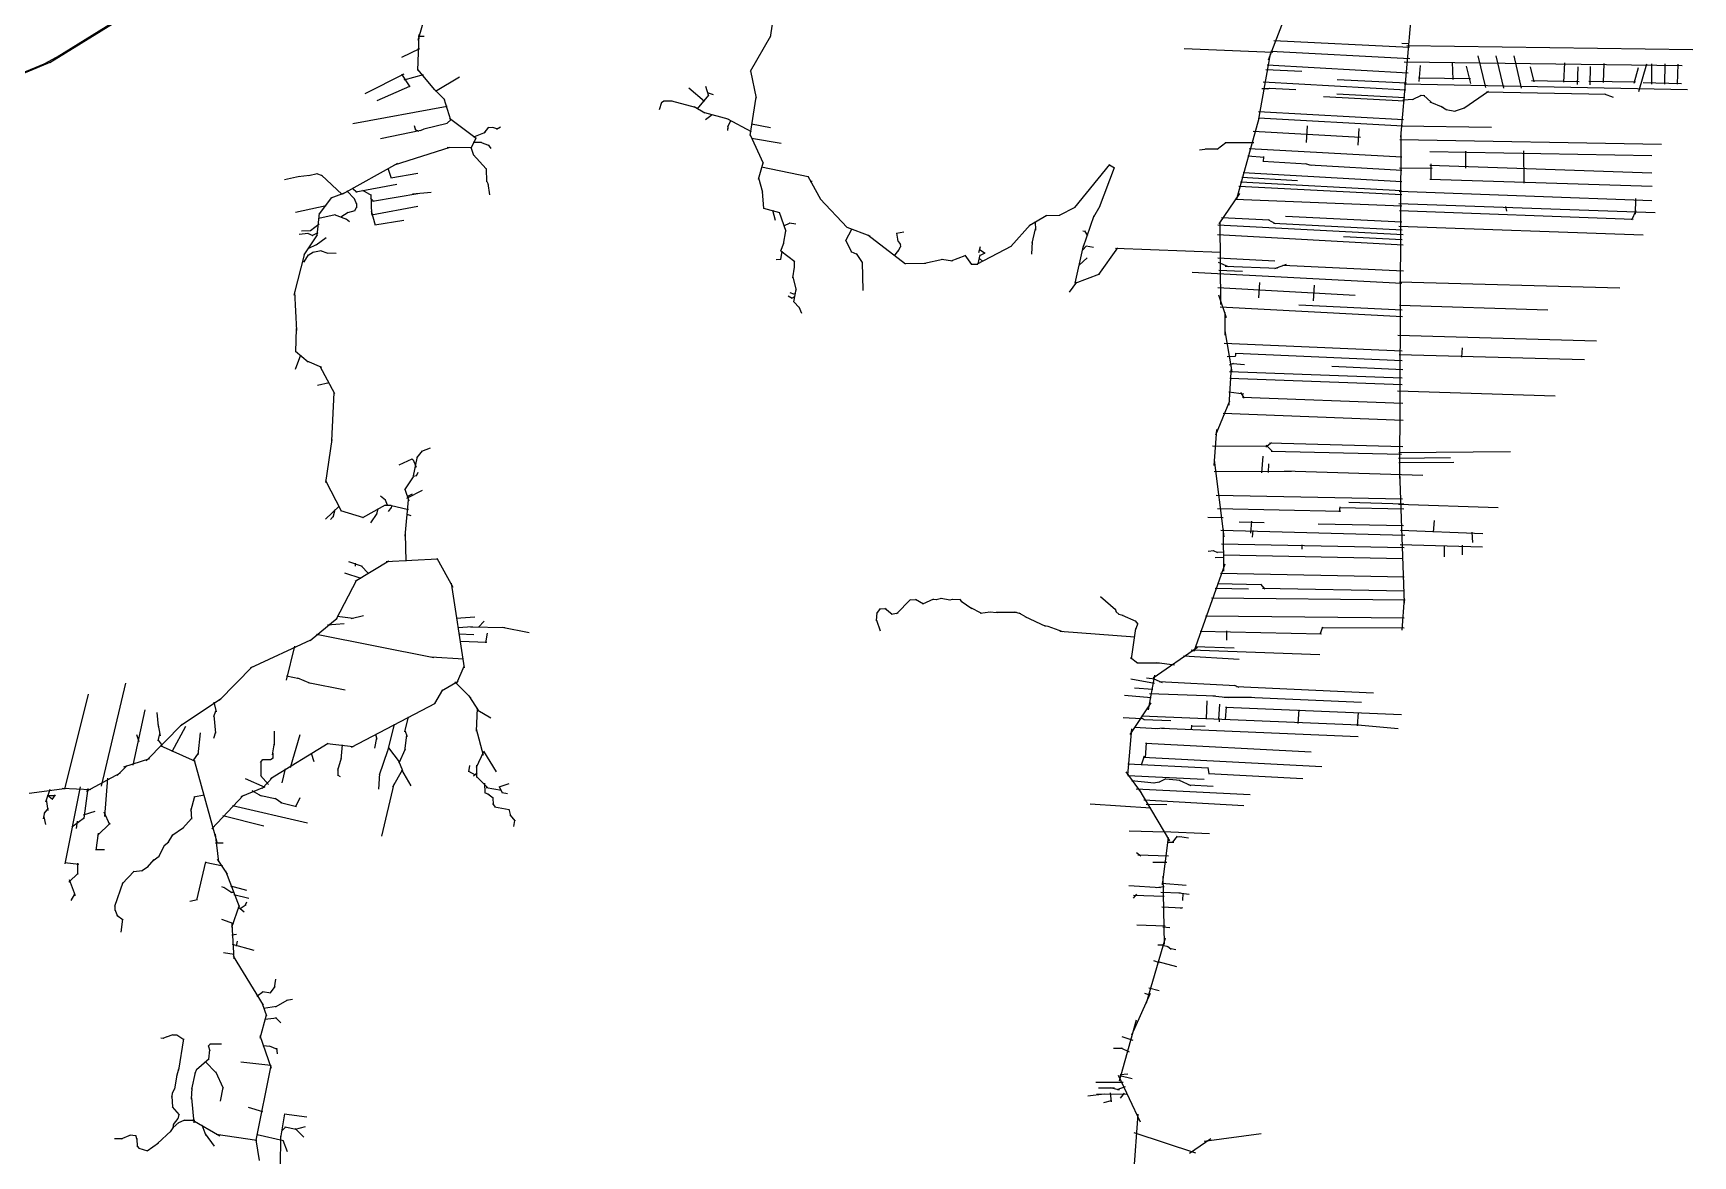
# Model space of a CAD drawing. Header units: inches. Extents: x 723419 to 759401, y 6910722 to 6968430.
# Drawn here: x 749036 to 757222, y 6952862 to 6958403 of the extents above; entities that cross this region are included whole.
import ezdxf

# ---------------------------------------------------------------- set-up
doc = ezdxf.new("R2010")
doc.units = ezdxf.units.IN
doc.header["$MEASUREMENT"] = 0

msp = doc.modelspace()

# ---------------------------------------------------------------- linework, layer by layer
for points in [[(755129.9545, 6958271.3819), (755356.607, 6958863.7703)], [(749118.240082, 6958257.8364), (749779.686839, 6958667.6789)], [(749155.043697, 6958286.12041), (749775.215372, 6958672.22974)], [(750934.6654, 6958367.5668), (750975.0355, 6958504.4901)], [(755781.73377, 6957889.99798), (755837.402215, 6958534.27732)], [(752672.2901, 6958383.5324), (752685.7646, 6958468.5326)], [(750933.9896, 6958218.3075), (750939.9443, 6958395.5173)], [(750935.091025, 6958388.10559), (750965.2197, 6958388.8621)], [(752573.6088, 6958215.5124), (752673.8806, 6958389.1818)], [(755156.1862, 6958366.3621), (755824.1422, 6958334.3081)], [(755787.3133, 6958354.33), (755823.7061, 6958351.5284)], [(755811.6648, 6958342.2769), (757222.3799, 6958322.5655)], [(747473.381453, 6957571.38554), (749128.400102, 6958262.44016)], [(747501.131008, 6957595.5738), (749098.045718, 6958254.82676)], [(749078.08948, 6958244.87179), (749166.222365, 6958292.8673)], [(750855.1588, 6958283.8458), (750943.1617, 6958327.1885)], [(754713.1278, 6958327.6403), (755150.9852, 6958308.6284)], [(755080.6056, 6957969.8516), (755138.688, 6958301.4638)], [(755141.6448, 6958313.2638), (755826.2028, 6958278.6395)], [(755799.1338, 6958261.3703), (757170.6014, 6958244.0798)], [(756035.4104, 6958259.7624), (756037.9406, 6958174.5218)], [(756161.7142, 6958291.1875), (756200.363058, 6958135.40962)], [(756251.3231, 6958290.3261), (756289.078317, 6958130.64331)], [(756339.4564, 6958290.2082), (756375.408767, 6958130.64331)], [(756586.791, 6958160.4542), (756591.0013, 6958256.7019)], [(756781.4039, 6958158.7107), (756785.0027, 6958253.6419)], [(756955.8665, 6958115.7406), (756995.2022, 6958250.9255)], [(757019.6073, 6958150.9076), (757020.5605, 6958250.9975)], [(757083.6548, 6958151.667), (757085.5835, 6958251.1786)], [(757147.6702, 6958150.7276), (757149.415, 6958249.5845)], [(750672.8824, 6958104.4315), (750866.6225, 6958202.1453)], [(750853.5826, 6958201.2148), (750894.5562, 6958138.2104)], [(750865.3188, 6958173.3834), (750960.6153, 6958198.6809)], [(750932.6237, 6958224.3446), (751016.4538, 6958122.9674)], [(751021.1521, 6958117.2251), (751139.4992, 6958187.2658)], [(752573.9077, 6958217.3194), (752602.669, 6958081.8443)], [(755117.0366, 6958224.0676), (755294.6317, 6958214.88)], [(755123.3844, 6958245.994), (755819.1748, 6958207.8331)], [(755467.3544, 6958173.6947), (755810.9559, 6958157.8794)], [(755869.665, 6958182.1289), (756126.3363, 6958179.3819)], [(755873.416017, 6958164.33589), (755879.0375, 6958242.9264)], [(756105.2023, 6958240.7389), (756126.508241, 6958154.25301)], [(756420.1681, 6958236.3117), (756438.9362, 6958161.9694)], [(756426.5171, 6958169.2827), (756662.1057, 6958165.1156)], [(756653.523415, 6958149.23679), (756656.1585, 6958237.1407)], [(756709.4723, 6958166.1509), (756938.931, 6958162.2429)], [(756715.325229, 6958147.55616), (756717.7316, 6958237.5577)], [(756932.3329, 6958155.6496), (756954.6481, 6958233.7256)], [(750733.4252, 6958070.9292), (750893.6334, 6958141.6552)], [(751006.0436, 6958134.332), (751066.366, 6958074.0091)], [(752270.5334, 6958132.9038), (752347.5108, 6958068.0732)], [(752312.5905, 6958029.3222), (752368.4686, 6958097.2669)], [(752352.7513, 6958141.7623), (752367.461, 6958093.2401)], [(752361.1655, 6958109.9688), (752390.2456, 6958099.5611)], [(752572.7904, 6957897.7431), (752602.4397, 6958087.0768)], [(755097.1398, 6958129.7815), (755129.2284, 6958129.0727)], [(755103.1888, 6958162.3115), (755807.0968, 6958123.5821)], [(755126.1369, 6958128.3811), (755136.9345, 6958131.8856)], [(755133.1969, 6958131.3322), (755263.4851, 6958124.5796)], [(755399.9977, 6958090.32001), (755800.4586, 6958069.15841)], [(755466.1457, 6958103.87311), (755802.0683, 6958085.77061)], [(755798.418635, 6958152.21528), (757195.481535, 6958125.20108)], [(755839.28267, 6958075.58995), (755883.31567, 6958097.53885)], [(755876.89217, 6958096.29645), (755900.101755, 6958095.39421)], [(755894.02737, 6958097.26275), (755931.14487, 6958061.90795)], [(756093.02107, 6958031.92435), (756213.90217, 6958116.74605)], [(756203.30317, 6958114.07965), (756792.96547, 6958101.37055)], [(756784.55347, 6958103.53475), (756828.93497, 6958087.02585)], [(756977.7233, 6958158.8959), (757165.8855, 6958155.222)], [(750612.9229, 6957956.5159), (751078.1457, 6958041.821)], [(751061.725, 6958080.4197), (751094.7554, 6957975.8015)], [(752125.2648, 6958026.2402), (752136.7854, 6958061.6782)], [(752136.1228, 6958060.2901), (752146.3718, 6958068.5186)], [(752145.1275, 6958068.2261), (752187.866, 6958068.9753)], [(752184.9327, 6958069.2495), (752302.1538, 6958038.2481)], [(752296.9697, 6958040.1718), (752349.5479, 6958009.8157)], [(752347.1193, 6958010.684), (752462.8454, 6957979.7947)], [(755079.7832, 6958015.6598), (755795.48, 6957976.1904)], [(755791.72757, 6958074.14065), (755845.08457, 6958076.83235)], [(755925.92987, 6958064.76905), (755989.91237, 6958036.99355)], [(755979.59477, 6958042.99545), (756008.31267, 6958024.10325)], [(756003.36127, 6958026.26235), (756050.62457, 6958017.44585)], [(756046.66337, 6958017.35585), (756096.43417, 6958033.56105)], [(750749.1692, 6957882.2783), (750948.4979, 6957923.7456)], [(750915.9488, 6957947.3772), (750922.502, 6957924.2816)], [(750920.2382, 6957927.0197), (750937.7536, 6957919.7577)], [(750946.1612, 6957923.0845), (750965.0479, 6957931.3222)], [(750962.5528, 6957930.4355), (751078.9107, 6957958.3128)], [(751076.065, 6957956.8932), (751100.2143, 6957978.0873)], [(751090.4165, 6957983.6457), (751221.9366, 6957884.6816)], [(751261.2032, 6957909.761), (751283.9803, 6957938.7951)], [(751282.6298, 6957938.0762), (751303.2172, 6957938.6796)], [(751301.6512, 6957938.9478), (751325.7055, 6957930.3023)], [(751321.2939, 6957929.7647), (751341.9532, 6957939.8702)], [(752352.9081, 6957976.7962), (752386.0594, 6958001.527)], [(752460.3045, 6957980.8865), (752578.0208, 6957917.7865)], [(752461.7674, 6957940.1874), (752477.4378, 6957972.4361)], [(752461.8008, 6957941.1543), (752463.002, 6957930.8857)], [(752461.9949, 6957923.0442), (752463.0096, 6957931.7701)], [(752579.9819, 6957955.003), (752673.4484, 6957936.6157)], [(754973.4904, 6957585.6234), (755083.7564, 6957983.7209)], [(755079.5894, 6957985.2076), (755792.0362, 6957945.7788)], [(755317.2998, 6957863.2206), (755322.1464, 6957945.5215)], [(755571.2467, 6957849.5507), (755575.9113, 6957932.1743)], [(755783.9069, 6957946.0802), (756228.9942, 6957939.6534)], [(750818.0283, 6957753.8511), (751093.4747, 6957840.9038)], [(751078.8591, 6957840.1716), (751200.3023, 6957838.3934)], [(751194.101, 6957840.2071), (751207.5792, 6957800.697)], [(751196.9866, 6957835.9724), (751221.5122, 6957885.7475)], [(751206.3655, 6957864.3067), (751247.8346, 6957864.3065)], [(751209.6535, 6957891.0544), (751266.831, 6957913.4968)], [(751242.9651, 6957865.0913), (751285.0622, 6957847.8276)], [(751280.9782, 6957852.0649), (751293.7016, 6957834.4875)], [(752572.5688, 6957900.8255), (752637.0883, 6957761.2503)], [(752578.6004, 6957884.904), (752726.0481, 6957859.2205)], [(754875.5778, 6957830.4631), (754918.9232, 6957863.6722)], [(754915.2592, 6957862.6657), (755056.5562, 6957862.6651)], [(755053.494, 6957919.0728), (755582.6267, 6957889.5795)], [(755776.81251, 6956204.22174), (755783.6723, 6957915.0211)], [(755777.9165, 6957878.5476), (757068.173, 6957855.1326)], [(750563.0508, 6957610.6166), (750835.2049, 6957761.3689)], [(751205.6793, 6957804.2459), (751270.787, 6957733.0113)], [(752613.5546, 6957682.0643), (752636.8967, 6957762.6711)], [(754788.7878, 6957827.4175), (754828.2522, 6957832.1466)], [(754817.3434, 6957831.6657), (754879.3476, 6957831.6654)], [(755026.9718, 6957796.7902), (755108.5365, 6957790.9925)], [(755033.4945, 6957833.5457), (755787.0187, 6957792.5328)], [(755100.9713, 6957770.4617), (755318.5692, 6957758.1925)], [(755104.7276, 6957767.5401), (755105.6803, 6957794.0505)], [(755308.0922, 6957759.626), (755340.0229, 6957751.1795)], [(755925.512, 6957818.9836), (757020.5329, 6957799.2953)], [(755931.006, 6957678.4059), (755931.007, 6957758.6067)], [(756102.1902, 6957737.0503), (756102.1912, 6957821.2054)], [(756387.5528, 6957821.3425), (756388.3375, 6957662.2763)], [(750275.9444, 6957681.3162), (750350.0157, 6957696.3617)], [(750343.4043, 6957695.3831), (750399.9312, 6957701.3984)], [(750395.4355, 6957700.6887), (750436.6998, 6957710.6101)], [(750434.4352, 6957710.6052), (750460.8999, 6957700.2192)], [(750458.3163, 6957701.6903), (750559.8247, 6957607.3627)], [(750785.4082, 6957736.7422), (750801.9288, 6957686.4937)], [(750799.7421, 6957688.4357), (750934.0996, 6957711.496)], [(751270.0336, 6957735.0107), (751272.2254, 6957669.4501)], [(752614.0857, 6957689.5159), (752633.0226, 6957618.6222)], [(752629.4449, 6957743.3198), (752859.2309, 6957695.6937)], [(752857.3774, 6957696.9429), (752919.7977, 6957582.8216)], [(754173.7135, 6957542.715), (754346.4414, 6957753.9922)], [(754295.5961, 6957544.7401), (754369.9716, 6957739.3703)], [(754344.9448, 6957753.1462), (754370.4769, 6957738.4052)], [(754998.2556, 6957691.4543), (755273.31, 6957675.9643)], [(755004.806, 6957714.704), (755787.9332, 6957671.5731)], [(755331.0073, 6957752.6811), (755786.4292, 6957727.3371)], [(755774.7979, 6957738.117), (755936.3342, 6957736.656)], [(755925.1905, 6957682.7647), (757021.5731, 6957647.1574)], [(755925.782, 6957750.9879), (757020.7438, 6957713.9199)], [(750505.8305, 6957590.5719), (750571.1624, 6957614.2513)], [(750583.7037, 6957624.5409), (750620.8984, 6957584.5851)], [(750610.0379, 6957638.4151), (750634.3382, 6957618.5311)], [(750627.6347, 6957619.7869), (750830.5275, 6957657.7429)], [(750660.3852, 6957627.7372), (750702.7954, 6957603.2516)], [(750701.3894, 6957606.8399), (750705.7064, 6957509.4486)], [(750710.4412, 6957573.3873), (750943.1993, 6957613.3841)], [(750906.3668, 6957609.1827), (750999.4392, 6957617.4851)], [(751271.3642, 6957673.6874), (751279.6899, 6957657.418)], [(751278.3505, 6957661.6306), (751286.1829, 6957605.788)], [(752632.393, 6957622.0381), (752638.7536, 6957537.7532)], [(752869.1791, 6957673.1495), (752879.3352, 6957673.1495)], [(754886.9104, 6957462.0626), (754988.1863, 6957610.9331)], [(754983.4544, 6957648.4095), (755786.8611, 6957606.0587)], [(754990.6089, 6957668.9962), (755785.1566, 6957627.0269)], [(755774.6758, 6957623.8214), (757020.7093, 6957577.0816)], [(750330.1355, 6957519.8496), (750481.177, 6957552.392)], [(750437.5755, 6957404.7015), (750449.2277, 6957514.3161)], [(750448.0386, 6957511.3112), (750508.9084, 6957592.4238)], [(750553.0905, 6957495.8804), (750590.6078, 6957519.2224)], [(750587.4934, 6957517.6953), (750623.99, 6957528.3374)], [(750619.3062, 6957587.0807), (750630.8225, 6957559.1255)], [(750622.6917, 6957527.5621), (750631.6702, 6957543.1126)], [(750630.4532, 6957561.7093), (750631.2822, 6957541.0981)], [(750699.5927, 6957588.4381), (750715.7355, 6957572.2951)], [(750702.4929, 6957525.8706), (750722.6559, 6957454.7329)], [(750705.6318, 6957506.9867), (750934.0656, 6957549.4794)], [(752637.7502, 6957539.48), (752717.037, 6957517.5344)], [(752682.5068, 6957528.5826), (752695.5234, 6957479.8445)], [(752715.2557, 6957518.9991), (752748.2588, 6957425.886)], [(752918.2477, 6957585.0373), (753051.8873, 6957443.0254)], [(754098.4371, 6957504.0963), (754175.6475, 6957544.1743)], [(754267.1106, 6957496.9991), (754298.5421, 6957551.4381)], [(754965.2638, 6957584.3025), (755787.3732, 6957549.9016)], [(755772.1555, 6957562.2014), (757036.9239, 6957517.3285)], [(755775.1239, 6957528.4508), (756929.0107, 6957484.1366)], [(756299.1999, 6957546.8593), (756303.6995, 6957524.5445)], [(756922.3022, 6957481.719), (756942.6569, 6957527.0063)], [(756939.539, 6957509.4544), (756941.6947, 6957586.6596)], [(750360.0254, 6957427.4268), (750405.735, 6957429.3741)], [(750403.2985, 6957428.6925), (750446.8502, 6957461.1294)], [(750445.3235, 6957490.1227), (750524.9858, 6957508.5038)], [(750521.4418, 6957508.6849), (750582.1757, 6957485.4842)], [(750580.7411, 6957486.3623), (750597.1972, 6957473.4761)], [(750721.2626, 6957456.1411), (750863.8373, 6957480.6949)], [(752738.136, 6957451.8521), (752769.5469, 6957466.533)], [(752766.459, 6957466.2139), (752797.231, 6957462.2775)], [(753044.2204, 6957379.321), (753074.9449, 6957436.3495)], [(753048.825, 6957444.9905), (753163.0003, 6957403.2811)], [(753857.8655, 6957349.7573), (753956.263, 6957458.7894)], [(753949.3109, 6957454.0222), (754036.4033, 6957504.3037)], [(753964.4791, 6957365.6883), (753980.5312, 6957436.9938)], [(753977.7576, 6957473.5977), (753980.1012, 6957430.9085)], [(754029.9978, 6957502.732), (754099.6784, 6957504.3519)], [(754214.7162, 6957344.6191), (754270.0356, 6957503.3552)], [(754879.8238, 6957456.7232), (755794.3124, 6957408.5186)], [(754889.4572, 6957470.9049), (754892.2793, 6957064.0158)], [(754897.4702, 6957493.1584), (755134.9677, 6957481.5759)], [(755126.325, 6957483.9456), (755161.8025, 6957462.9734)], [(755153.9628, 6957464.7149), (755788.9753, 6957433.0592)], [(755213.7872, 6957499.149), (755786.5625, 6957471.4109)], [(755771.7285, 6957449.7613), (756977.7149, 6957407.1358)], [(750348.6599, 6957410.8817), (750392.3763, 6957415.5505)], [(750373.3813, 6957308.3721), (750438.2749, 6957407.5157)], [(750389.1996, 6957415.8403), (750416.2549, 6957404.737)], [(750391.8224, 6957339.3596), (750433.7557, 6957359.1692)], [(750412.8517, 6957404.5762), (750441.5691, 6957418.5328)], [(750431.6858, 6957358.0446), (750481.6028, 6957394.0048)], [(752724.107, 6957328.1404), (752738.0811, 6957367.0633)], [(752736.3873, 6957361.1401), (752747.9711, 6957427.9432)], [(753043.2301, 6957382.787), (753072.6362, 6957321.6309)], [(753153.0737, 6957407.1593), (753338.7976, 6957264.6938)], [(753294.1527, 6957415.595), (753331.2106, 6957421.723)], [(753294.9194, 6957416.6164), (753301.6618, 6957376.2867)], [(753300.2479, 6957379.8822), (753313.4858, 6957360.3636)], [(753302.8026, 6957327.3985), (753313.6604, 6957348.847)], [(753312.8273, 6957361.9131), (753313.5234, 6957347.6246)], [(753691.4622, 6957262.053), (753863.4395, 6957353.8906)], [(753700.9091, 6957319.6253), (753709.368, 6957350.7358)], [(753962.3877, 6957312.4783), (753965.2711, 6957373.0068)], [(754176.6022, 6957168.826), (754216.7388, 6957352.7457)], [(754211.9474, 6957332.0407), (754232.4721, 6957353.6569)], [(754213.9421, 6957427.5291), (754224.0619, 6957425.8554)], [(754222.5963, 6957426.6224), (754236.2218, 6957403.022)], [(754230.7661, 6957353.7982), (754266.4648, 6957346.5139)], [(754877.312065, 6957409.37562), (755793.358042, 6957357.4804)], [(755499.8762, 6957399.77348), (755789.0903, 6957383.99558)], [(750323.3009, 6957110.4698), (750375.7326, 6957314.7832)], [(750364.9993, 6957277.0142), (750373.7241, 6957275.033)], [(750372.2965, 6957274.3991), (750393.9815, 6957308.677)], [(750392.2696, 6957307.1198), (750419.6651, 6957322.9361)], [(750415.2867, 6957321.6964), (750456.8535, 6957329.4477)], [(750452.3941, 6957329.6987), (750490.1133, 6957317.9137)], [(750484.715, 6957318.3475), (750530.6034, 6957317.0923)], [(752701.0783, 6957286.0136), (752723.7362, 6957287.8802)], [(752723.263, 6957286.6409), (752730.17, 6957326.1618)], [(752723.9291, 6957329.3735), (752792.3288, 6957275.9761)], [(752791.2923, 6957246.5397), (752791.2927, 6957277.3468)], [(753069.1192, 6957324.7846), (753099.3315, 6957312.4506)], [(753095.6496, 6957314.939), (753125.0926, 6957270.928)], [(753124.3799, 6957273.1801), (753128.3567, 6957132.8805)], [(753284.9046, 6957304.431), (753303.3959, 6957328.3415)], [(753336.7491, 6957265.4029), (753438.6975, 6957268.3987)], [(753433.0059, 6957267.7188), (753523.1109, 6957287.6922)], [(753518.7858, 6957288.0086), (753570.1901, 6957278.7077)], [(753563.9445, 6957278.6845), (753632.7478, 6957305.7706)], [(753630.9415, 6957306.4428), (753665.0706, 6957261.3484)], [(753696.9929, 6957263.7121), (753706.5555, 6957308.1731)], [(753702.6325, 6957292.8628), (753720.7756, 6957276.5726)], [(753703.9739, 6957335.9154), (753731.5566, 6957316.9306)], [(753704.9541, 6957305.9073), (753731.6791, 6957318.4003)], [(754195.6525, 6957258.4517), (754234.7235, 6957294.7056)], [(754292.5576, 6957212.6152), (754386.1393, 6957343.8093)], [(754375.5637, 6957342.2605), (754892.0526, 6957322.0332)], [(754880.3292, 6957294.5659), (755160.1181, 6957280.0745)], [(754880.741397, 6957272.41754), (754930.480697, 6957251.47654)], [(752783.8919, 6957198.3348), (752799.2013, 6957135.1693)], [(752783.948, 6957195.3976), (752791.4424, 6957248.5386)], [(753663.1531, 6957262.7602), (753695.3486, 6957262.76)], [(754175.5363, 6957169.4149), (754296.8956, 6957215.4779)], [(754752.9313, 6957222.79641), (755786.734, 6957169.65711)], [(754884.835403, 6957233.17311), (755000.930103, 6957227.44621)], [(754916.446997, 6957253.53114), (755173.513597, 6957242.58224)], [(755160.023997, 6957241.72334), (755217.796997, 6957262.10314)], [(755199.511297, 6957257.87794), (755795.634197, 6957230.20564)], [(750325.4529, 6957125.6686), (750334.9856, 6956935.5299)], [(752760.5512, 6957106.7557), (752779.1906, 6957094.4656)], [(752768.1556, 6957123.0556), (752786.247, 6957115.9731)], [(752777.7471, 6957094.2776), (752793.8298, 6957103.5627)], [(752784.7684, 6957116.06), (752796.6409, 6957118.667)], [(752788.4665, 6957076.3147), (752799.1533, 6957138.5851)], [(754147.939, 6957124.6543), (754183.3726, 6957173.3467)], [(754879.9035, 6957146.8759), (755556.5711, 6957109.4027)], [(754883.4986, 6957111.4469), (754921.4077, 6957000.0514)], [(755082.1487, 6957096.4307), (755086.3349, 6957172.7187)], [(755351.6476, 6957081.6897), (755355.834, 6957158.4794)], [(755775.198067, 6957175.92061), (756863.134467, 6957145.71731)], [(752788.2407, 6957077.5354), (752813.8187, 6957049.22)], [(752812.01, 6957052.1888), (752825.5795, 6957021.0016)], [(754890.88244, 6957051.58062), (755790.25584, 6957005.13002)], [(754915.8666, 6956912.3061), (754915.868, 6957024.1365)], [(755278.865455, 6957061.62243), (755788.908855, 6957037.04243)], [(755775.7318, 6957059.8379), (756506.4631, 6957037.412)], [(750330.9485, 6956829.626), (750334.9738, 6956944.8426)], [(754910.017932, 6956873.04345), (755788.651532, 6956835.19495)], [(754914.3195, 6956933.9748), (754947.8251, 6956732.0164)], [(755767.950794, 6956912.91601), (756747.215694, 6956884.83811)], [(750329.5085, 6956834.2264), (750393.1904, 6956780.7938)], [(750330.5298, 6956744.2785), (750356.1187, 6956816.1573)], [(750386.0011, 6956785.5316), (750457.9373, 6956755.0868)], [(754924.813468, 6956807.28095), (754967.258168, 6956809.02735)], [(754964.345368, 6956807.86305), (754969.006068, 6956813.93415)], [(754966.384868, 6956822.91055), (755789.274968, 6956787.34535)], [(754968.289468, 6956811.92035), (754968.289568, 6956823.42295)], [(755773.5982, 6956817.744), (756688.3978, 6956791.5259)], [(756083.8638, 6956803.2302), (756087.0143, 6956849.5906)], [(750450.4581, 6956759.9324), (750521.6406, 6956625.0386)], [(754934.6278, 6956567.1165), (754947.3034, 6956755.3496)], [(754936.323139, 6956765.47334), (754957.867939, 6956773.71644)], [(754937.3615, 6956733.63324), (755789.5652, 6956701.97244)], [(754938.213835, 6956700.39031), (755788.782935, 6956668.62071)], [(754954.180039, 6956773.23164), (755011.825939, 6956768.28534)], [(755442.0789, 6956759.4177), (755792.7695, 6956743.4076)], [(750438.9725, 6956664.9082), (750495.7766, 6956678.7022)], [(750509.7852, 6956390.9861), (750520.2926, 6956628.8918)], [(754934.6118, 6956632.46401), (755007.8618, 6956623.14021)], [(754990.9886, 6956628.89301), (755009.2512, 6956601.91451)], [(755765.684736, 6956637.16956), (756543.137236, 6956613.78446)], [(754869.5143, 6956419.8032), (754939.4379, 6956587.9218)], [(755000.7036, 6956606.89121), (755791.6028, 6956575.98661)], [(754861.9654, 6956269.5472), (754875.2713, 6956447.6095)], [(754905.141819, 6956526.76806), (755793.123319, 6956493.68256)], [(750479.6095, 6956184.8955), (750510.232, 6956397.0654)], [(754853.980765, 6956366.62017), (755126.532865, 6956365.31317)], [(755117.094865, 6956360.94437), (755143.723165, 6956382.99207)], [(755117.758265, 6956369.97017), (755149.917765, 6956337.81037)], [(755135.028365, 6956380.27687), (755791.615465, 6956363.26027)], [(750841.8215, 6956272.1264), (750904.7342, 6956302.1117)], [(750903.5852, 6956302.6858), (750912.2571, 6956294.0138)], [(750910.5946, 6956296.4861), (750924.958, 6956260.5508)], [(750911.0543, 6956209.5423), (750932.1486, 6956312.9663)], [(750930.1312, 6956309.0597), (750957.0817, 6956341.254)], [(750953.6177, 6956339.3241), (750996.2105, 6956356.1854)], [(754861.0577, 6956295.7128), (754909.0946, 6955916.7222)], [(755097.240748, 6956232.31134), (755102.957348, 6956315.34694)], [(755142.148465, 6956340.56027), (755785.871065, 6956324.96777)], [(755770.279714, 6956305.43808), (756026.661477, 6956308.61308)], [(755771.6263, 6956332.65666), (756323.3304, 6956338.70996)], [(755771.8281, 6956284.53056), (756043.727136, 6956285.59429)], [(750869.4266, 6956149.6309), (750912.3834, 6956212.8633)], [(750908.9254, 6956216.0751), (750928.1437, 6956220.0396)], [(750926.4321, 6956218.9512), (750935.7428, 6956237.0183)], [(754861.19517, 6956239.28263), (755242.260724, 6956241.93354)], [(755129.854475, 6956234.39731), (755130.648227, 6956277.52448)], [(755207.89128, 6956242.22458), (755891.337856, 6956221.69288)], [(755776.32303, 6956238.869), (755798.759477, 6955589.85253)], [(750478.6093, 6956195.2264), (750555.0158, 6956044.9286)], [(750749.277, 6956119.2857), (750773.9968, 6956099.5031)], [(750869.7037, 6956152.3136), (750889.1508, 6956094.5005)], [(750880.0193, 6956107.4843), (750956.8833, 6956146.8459)], [(750881.2021, 6956115.6358), (750906.6372, 6956128.5895)], [(754871.339, 6956123.218), (755789.9329, 6956104.7087)], [(750478.6964, 6956004.4868), (750545.4748, 6956069.0056)], [(750515.1415, 6956014.4288), (750525.1316, 6956051.5126)], [(750552.5293, 6956046.8234), (750664.8746, 6956011.8134)], [(750662.8695, 6956011.8738), (750773.5667, 6956075.783)], [(750730.7034, 6956028.2621), (750737.3805, 6956057.7349)], [(750769.1028, 6956073.67), (750802.3903, 6956073.6699)], [(750771.4767, 6956103.2199), (750784.3162, 6956071.6877)], [(750789.2278, 6956042.6134), (750803.7719, 6956061.4856)], [(750797.1634, 6956073.9106), (750887.8323, 6956051.8153)], [(750802.3235, 6956059.0135), (750806.9125, 6956072.4165)], [(750870.9539, 6955921.0713), (750888.0691, 6956100.219)], [(754878.5321, 6956056.4676), (755486.0785, 6956043.0479)], [(755479.2881, 6956062.2161), (755796.9972, 6956055.8471)], [(755479.8847, 6956040.1458), (755483.3472, 6956064.8407)], [(755525.7426, 6956087.8024), (755796.6343, 6956079.9775)], [(755770.064752, 6956077.85176), (756262.898352, 6956062.49066)], [(750502.7105, 6956001.9086), (750516.2423, 6956017.7653)], [(750701.2028, 6955985.7615), (750732.6445, 6956033.0634)], [(750879.5412, 6956029.0964), (750899.6127, 6956023.0183)], [(754829.6724, 6956013.6701), (754905.6574, 6956011.7311)], [(754984.8986, 6955990.5212), (755107.9885, 6955988.3597)], [(755042.9498, 6955936.0005), (755047.4416, 6955994.1777)], [(755373.944, 6955980.745), (755794.7861, 6955973.1569)], [(755943.116918, 6955940.04335), (755948.276303, 6955998.3841)], [(750871.1112, 6955931.3931), (750875.08, 6955797.5862)], [(754894.0734, 6955949.5007), (755801.5873, 6955925.6674)], [(754897.6001, 6955882.447), (755798.2502, 6955863.949)], [(754906.6408, 6955953.2128), (754908.1813, 6955746.9668)], [(755051.3202, 6955915.55), (755053.0244, 6955948.0594)], [(755295.516, 6955856.1985), (755296.287, 6955877.8211)], [(755779.694449, 6955879.00909), (756185.422249, 6955867.43099)], [(755780.383352, 6955950.53718), (756187.347252, 6955933.50708)], [(755997.488901, 6955817.80561), (755998.282653, 6955874.55885)], [(756085.863848, 6955828.86905), (756087.068848, 6955875.81125)], [(756131.63292, 6955940.04335), (756135.204802, 6955888.84638)], [(750590.9413, 6955794.9459), (750658.9205, 6955772.3748)], [(750624.4079, 6955697.8494), (750790.3818, 6955798.7149)], [(750776.8568, 6955795.8621), (751031.1329, 6955809.0371)], [(751027.1983, 6955811.185), (751105.3746, 6955668.7752)], [(754831.8314, 6955846.6653), (754859.3076, 6955848.9066)], [(754856.6641, 6955849.0667), (754877.5714, 6955840.5014)], [(754865.656, 6955815.8203), (754910.1478, 6955816.9111)], [(754873.8866, 6955841.3819), (754910.3345, 6955842.8227)], [(754906.8847, 6955828.5967), (755792.8027, 6955810.7626)], [(750571.3455, 6955739.388), (750652.2242, 6955713.075)], [(750625.3451, 6955772.3749), (750625.3453, 6955786.4558)], [(750654.1537, 6955774.6526), (750689.3863, 6955735.3089)], [(754762.032194, 6955352.05467), (754916.3956, 6955783.1419)], [(754893.494652, 6955737.18648), (755799.121552, 6955720.08158)], [(750530.8812, 6955509.0954), (750632.1883, 6955705.2626)], [(751098.304, 6955688.4254), (751162.0064, 6955271.2802)], [(754865.60211, 6955663.57071), (755030.84071, 6955660.94661)], [(754878.5494, 6955687.58054), (755092.8088, 6955682.36754)], [(755089.8881, 6955684.24394), (755111.7935, 6955659.01774)], [(755100.3286, 6955663.29374), (755799.4442, 6955649.94794)], [(753197.2345, 6955538.9092), (753215.0318, 6955562.9381)], [(753211.437, 6955560.9832), (753243.0464, 6955562.8369)], [(753237.5523, 6955565.0473), (753273.278, 6955534.8687)], [(753294.7236, 6955537.6046), (753364.0481, 6955607.5646)], [(753359.6035, 6955606.2393), (753392.8412, 6955608.4578)], [(753388.3612, 6955609.7545), (753428.3244, 6955586.7197)], [(753424.3571, 6955587.0884), (753478.2728, 6955610.6508)], [(753474.7018, 6955610.0689), (753492.2314, 6955607.6507)], [(753489.5754, 6955607.6507), (753517.139, 6955614.8462)], [(753512.9823, 6955614.313), (753559.4328, 6955606.9402)], [(753556.7499, 6955606.9776), (753573.0139, 6955610.1826)], [(753569.1269, 6955609.654), (753606.8771, 6955608.0795)], [(753604.7063, 6955609.0942), (753614.7648, 6955597.2866)], [(753612.8022, 6955599.2201), (753665.7434, 6955564.1044)], [(753656.6358, 6955569.7977), (753714.0871, 6955540.095)], [(753707.3203, 6955540.8468), (753755.8791, 6955547.5288)], [(753750.5525, 6955547.4369), (753794.5127, 6955544.3808)], [(753874.2245, 6955546.719), (753905.6992, 6955538.5118)], [(754300.7845, 6955623.2889), (754374.9757, 6955559.194)], [(754373.1152, 6955562.0399), (754377.83, 6955547.1227)], [(754376.6856, 6955549.0939), (754393.0022, 6955534.0696)], [(754848.381155, 6955616.07744), (755803.822333, 6955606.23333)], [(755789.581327, 6955456.11087), (755799.536075, 6955614.80585)], [(750401.9884, 6955405.5862), (750535.768, 6955515.9384)], [(750487.3043, 6955482.925), (750570.5995, 6955489.3263)], [(750535.1579, 6955526.0011), (750614.8489, 6955516.0482)], [(750604.3633, 6955514.6514), (750665.0053, 6955529.318)], [(751122.7596, 6955515.8025), (751214.9908, 6955523.0226)], [(751130.9724, 6955469.392), (751203.7216, 6955473.8505)], [(751193.7979, 6955473.7108), (751362.3868, 6955470.1851)], [(751233.0261, 6955471.4776), (751260.6483, 6955500.3732)], [(751349.8496, 6955470.9311), (751482.906, 6955444.7457)], [(753195.5604, 6955506.1223), (753213.377, 6955453.2891)], [(753196.5725, 6955502.4995), (753198.6856, 6955542.9632)], [(753269.4493, 6955536.0641), (753302.7801, 6955542.8162)], [(753785.3868, 6955544.8296), (753886.5191, 6955545.3632)], [(753898.3453, 6955542.1991), (753932.4472, 6955521.9316)], [(753928.1224, 6955524.3497), (754029.3424, 6955476.1127)], [(754019.0528, 6955480.3629), (754047.0615, 6955475.3732)], [(754040.6169, 6955476.9693), (754114.0861, 6955449.2627)], [(754390.0347, 6955535.2778), (754412.126, 6955529.7862)], [(754407.6782, 6955531.1097), (754475.0939, 6955500.6166)], [(754472.3049, 6955502.4908), (754485.4697, 6955486.3053)], [(754473.7006, 6955455.6517), (754485.4008, 6955487.6941)], [(754819.081978, 6955527.48193), (755799.190878, 6955517.91193)], [(755384.789823, 6955436.22111), (755397.813987, 6955473.33991)], [(755391.933323, 6955469.31311), (755799.090692, 6955467.39559)], [(750107.6325, 6955271.0273), (750406.1464, 6955408.0667)], [(750433.9192, 6955435.9768), (751012.0364, 6955321.9878)], [(751135.4811, 6955437.9791), (751210.2749, 6955435.2532)], [(751141.6188, 6955402.7732), (751274.2545, 6955396.4225)], [(751269.5101, 6955394.1242), (751276.8427, 6955441.3814)], [(754100.3202, 6955451.5033), (754470.2322, 6955424.2013)], [(754453.563, 6955314.3706), (754475.2729, 6955464.1885)], [(754792.989342, 6955451.71626), (755390.199342, 6955439.03936)], [(754923.18526, 6955406.97065), (754923.18586, 6955452.88025)], [(750284.9426, 6955210.1451), (750325.9593, 6955377.4797)], [(750999.9908, 6955324.1223), (751159.4389, 6955315.3963)], [(754449.4181, 6955320.9891), (754483.76, 6955295.5575)], [(754561.1448, 6955220.6546), (754778.965561, 6955372.16304)], [(754710.341842, 6955329.17177), (754984.063042, 6955313.30077)], [(754748.062166, 6955359.03968), (755382.862529, 6955337.02154)], [(754768.1498, 6955375.7878), (754959.4236, 6955368.7599)], [(749953.7908, 6955110.0445), (750118.2583, 6955277.9023)], [(750286.4813, 6955231.8167), (750348.4663, 6955218.0338)], [(750340.7411, 6955220.9741), (750402.91, 6955195.0624)], [(751126.6609, 6955195.1618), (751162.0053, 6955278.3191)], [(754480.6578, 6955295.8379), (754591.6258, 6955295.8374)], [(754528.4184, 6955221.2916), (754569.0199, 6955215.756)], [(754537.6661, 6955062.8617), (754568.9603, 6955234.2011)], [(754578.7061, 6955296.3042), (754666.5883, 6955284.9112)], [(749191.4791, 6954671.3759), (749309.1807, 6955140.4672)], [(749372.6991, 6954686.8465), (749492.5554, 6955194.4091)], [(750393.0193, 6955197.6228), (750575.583, 6955161.9637)], [(751018.0429, 6955094.0724), (751057.4551, 6955162.3334)], [(751051.0019, 6955157.2567), (751132.9916, 6955204.5919)], [(751115.7243, 6955200.7709), (751194.764, 6955121.7313)], [(754450.9318, 6955215.7428), (754567.5144, 6955195.3037)], [(754467.6815, 6955172.5085), (754558.6299, 6955165.8315)], [(754541.7029, 6955143.1747), (754867.8022, 6955132.3061)], [(754564.241, 6955216.8657), (754604.6272, 6955198.4555)], [(754589.4695, 6955202.4176), (754966.7353, 6955183.4046)], [(754960.7883, 6955185.6105), (754983.2601, 6955175.0953)], [(754971.0914, 6955179.0712), (755647.7455, 6955147.2491)], [(749529.9677, 6954789.4883), (749587.7388, 6955062.895)], [(749762.2555, 6954985.8689), (749963.9659, 6955119.1234)], [(749926.8847, 6955030.8356), (749937.8249, 6955058.7255)], [(749926.8855, 6955101.9114), (749938.2018, 6955053.8574)], [(750606.7646, 6954879.7622), (751021.427, 6955096.2946)], [(751185.6225, 6955132.5148), (751232.7121, 6955058.9198)], [(751222.988, 6954957.1783), (751228.1076, 6955070.9422)], [(751229.5386, 6955061.6537), (751293.4821, 6955023.3871)], [(754418.9901, 6955136.2161), (754550.708, 6955123.5436)], [(754447.6537, 6954942.1042), (754551.4124, 6955098.3609)], [(754823.0975, 6955019.221), (754827.3204, 6955108.3435)], [(754854.6734, 6955133.0913), (754931.101, 6955124.7063)], [(754884.3018, 6955016.445), (754888.9158, 6955091.5555)], [(754910.9995, 6955125.8), (755045.2866, 6955125.7994)], [(754917.8137, 6955015.3602), (754921.4778, 6955078.4042)], [(754918.0247, 6955075.7708), (755786.246, 6955039.5725)], [(755023.4869, 6955125.9025), (755588.1522, 6955100.6789)], [(755276.1095, 6954996.3469), (755280.2281, 6955063.1042)], [(749594.0532, 6954810.7643), (749770.6548, 6954992.3536)], [(749645.8673, 6955049.4857), (749652.7661, 6954981.5958)], [(749650.4663, 6954995.5916), (749661.9699, 6954935.599)], [(749721.493, 6954857.458), (749788.4316, 6954981.8834)], [(749928.0167, 6955035.8669), (749935.9863, 6954948.0968)], [(750784.8399, 6954858.463), (750817.6015, 6954993.1)], [(750869.1654, 6954955.1242), (750886.8361, 6955029.2713)], [(754412.0427, 6955026.2302), (754502.8671, 6955019.8205)], [(754468.8941, 6954978.5037), (754580.9272, 6954970.6184)], [(754501.6474, 6955024.7687), (754516.8334, 6955014.8122)], [(754503.2919, 6955034.1888), (755574.3189, 6954988.7956)], [(754513.9828, 6955015.9579), (754648.1933, 6955010.3335)], [(754571.5335, 6954970.798), (754614.5962, 6954973.7652)], [(754602.439, 6954973.2944), (755572.5188, 6954931.242)], [(754748.3401, 6954984.5294), (754816.4833, 6954983.0962)], [(754750.325, 6954965.1187), (754751.4124, 6954987.2686)], [(754887.1181, 6955003.2799), (754888.1726, 6955019.885)], [(755568.915, 6954984.7159), (755573.1109, 6955050.0226)], [(755570.1988, 6954989.0465), (755768.4472, 6954970.8426)], [(749545.6526, 6954942.3413), (749558.1079, 6954907.7227)], [(749652.342, 6954913.215), (749672.4967, 6954887.9144)], [(749652.7679, 6954910.6444), (749661.4442, 6954944.2674)], [(749850.0173, 6954841.8385), (749861.6268, 6954949.0875)], [(749926.4359, 6954924.2535), (749936.5088, 6954954.749)], [(750206.9351, 6954723.8531), (750490.977, 6954898.1328)], [(750217.3256, 6954840.7512), (750226.3796, 6954900.4397)], [(750225.7303, 6954888.2205), (750225.7311, 6954957.6122)], [(750305.2583, 6954778.6301), (750353.2988, 6954940.7125)], [(750486.9517, 6954897.2706), (750613.9304, 6954882.3395)], [(750721.8796, 6954873.6343), (750731.0004, 6954924.8593)], [(750724.4282, 6954943.6808), (750731.5124, 6954919.1659)], [(750869.6502, 6954961.3881), (750880.8428, 6954931.37)], [(750870.0441, 6954861.0854), (750879.3358, 6954938.9392)], [(751221.2348, 6954969.1079), (751256.3394, 6954839.2365)], [(754435.0607, 6954740.7173), (754455.4778, 6954969.6324)], [(754522.8844, 6954827.1432), (754528.2673, 6954900.1052)], [(754523.1402, 6954898.5714), (755340.4777, 6954855.9619)], [(749483.3118, 6954781.9189), (749610.9062, 6954823.2992)], [(749662.9506, 6954886.9411), (749835.1755, 6954810.366)], [(749825.5575, 6954811.9946), (749851.9653, 6954848.7589)], [(749829.6743, 6954814.0632), (749941.2698, 6954410.2313)], [(750157.4607, 6954804.154), (750169.5809, 6954818.6789)], [(750168.7951, 6954818.4545), (750208.0404, 6954817.7291)], [(750206.5212, 6954817.3954), (750219.2982, 6954825.8369)], [(750217.9536, 6954848.9766), (750218.9374, 6954824.55)], [(750408.0331, 6954848.9488), (750420.5829, 6954808.0027)], [(750539.2881, 6954765.5704), (750556.9549, 6954827.1359)], [(750556.01, 6954818.7454), (750561.078, 6954890.79)], [(750744.517, 6954742.2108), (750786.1055, 6954862.5474)], [(750788.4196, 6954875.6772), (750841.7292, 6954806.0449)], [(750838.7211, 6954812.0196), (750857.7252, 6954764.1127)], [(750841.4948, 6954801.4813), (750872.7212, 6954871.441)], [(751222.3816, 6954780.4518), (751258.408, 6954857.6827)], [(751257.0946, 6954858.9948), (751319.722, 6954756.6145)], [(754502.2684, 6954791.7062), (754517.4946, 6954835.579)], [(754510.6065, 6954829.6142), (755391.7201, 6954784.1463)], [(749298.429808, 6954661.94504), (749467.1228, 6954751.8524)], [(749449.8846, 6954739.5139), (749499.0481, 6954788.6756)], [(750158.1168, 6954739.6853), (750196.7988, 6954694.2543)], [(750158.4859, 6954808.2437), (750158.9524, 6954737.0802)], [(750165.864, 6954675.5555), (750217.5252, 6954731.6516)], [(750263.4715, 6954703.6389), (750281.5104, 6954772.4734)], [(750539.2878, 6954740.1145), (750550.5751, 6954733.5978)], [(750540.5617, 6954737.3569), (750540.5621, 6954775.5406)], [(750741.0491, 6954671.196), (750745.7359, 6954749.0266)], [(750809.6025, 6954683.3533), (750858.2239, 6954767.5646)], [(750852.6711, 6954767.4749), (750898.4086, 6954688.255)], [(751183.7973, 6954760.0451), (751216.7212, 6954742.6838)], [(751184.786, 6954757.9305), (751190.4401, 6954789.0809)], [(751207.9913, 6954737.4505), (751225.7839, 6954751.9043)], [(751223.8945, 6954732.8458), (751278.2322, 6954678.5083)], [(751224.12, 6954729.9641), (751224.7346, 6954790.3123)], [(754426.1176, 6954757.8018), (754501.1057, 6954654.3632)], [(754435.6535, 6954797.0673), (754832.1595, 6954777.2807)], [(754435.9138, 6954738.8001), (754812.2781, 6954721.5151)], [(754829.7309, 6954779.1453), (754835.6006, 6954747.5947)], [(754833.0245, 6954749.213), (755298.5415, 6954724.9753)], [(749016.7142, 6954651.9449), (749202.6114, 6954676.5238)], [(749098.6622, 6954609.5519), (749120.606, 6954671.0798)], [(749179.1444, 6954676.2366), (749320.7801, 6954670.4337)], [(749193.7278, 6954304.0086), (749270.28, 6954682.8898)], [(749287.983, 6954528.8584), (749306.617, 6954675.2331)], [(749389.1392, 6954536.6945), (749404.6686, 6954725.7784)], [(750062.7388, 6954635.569), (750173.2534, 6954681.1555)], [(750081.3858, 6954723.5678), (750178.7739, 6954681.3075)], [(750115.4689, 6954664.4445), (750160.0547, 6954638.7031)], [(750755.9362, 6954440.3491), (750815.9451, 6954698.385)], [(751261.5707, 6954655.4945), (751285.0912, 6954645.6673)], [(751262.2707, 6954700.8186), (751264.5512, 6954653.2492)], [(751270.4571, 6954680.636), (751345.3566, 6954667.3741)], [(751278.2691, 6954649.4865), (751304.3556, 6954628.6926)], [(751334.1953, 6954684.8858), (751349.6806, 6954652.9949)], [(751334.3534, 6954683.6228), (751384.6026, 6954699.0943)], [(751348.7326, 6954654.5736), (751375.1213, 6954650.3109)], [(754453.7685, 6954714.8219), (754565.1332, 6954703.0302)], [(754476.743, 6954673.1949), (755038.9944, 6954645.3539)], [(754489.8742, 6954671.2106), (754640.4375, 6954415.9606)], [(754561.075, 6954703.0313), (754593.6616, 6954707.7045)], [(754589.0513, 6954706.5186), (754625.2706, 6954723.7591)], [(754620.7224, 6954723.2027), (754692.988, 6954715.5029)], [(754688.8297, 6954716.9596), (754746.1458, 6954690.4449)], [(754735.6979, 6954693.7965), (754857.2366, 6954687.3323)], [(749091.9356, 6954552.8505), (749111.5788, 6954577.9566)], [(749099.901, 6954620.0838), (749108.7485, 6954566.512)], [(749105.6602, 6954640.4044), (749145.2825, 6954640.4042)], [(749107.2202, 6954641.4954), (749131.0871, 6954623.1044)], [(749129.3711, 6954621.0782), (749146.8425, 6954643.6772)], [(749814.0676, 6954563.8189), (749832.7995, 6954636.784)], [(749814.2695, 6954575.2861), (749817.6363, 6954522.9277)], [(749829.3797, 6954633.7358), (749878.7527, 6954643.08)], [(749916.585, 6954475.8603), (750073.5638, 6954641.64)], [(750019.3319, 6954591.1136), (750388.5385, 6954504.9899)], [(750151.7584, 6954642.3303), (750236.3419, 6954624.678)], [(750229.3283, 6954627.9674), (750263.1173, 6954603.6959)], [(750255.3878, 6954606.3438), (750335.1129, 6954586.7056)], [(750331.5792, 6954586.0437), (750353.2224, 6954630.1734)], [(751301.9489, 6954600.8337), (751315.6333, 6954582.3186)], [(751302.791, 6954630.9284), (751304.3587, 6954594.8952)], [(751312.2123, 6954584.0278), (751384.0775, 6954570.6268)], [(751382.0922, 6954572.4441), (751389.7894, 6954539.6867)], [(754250.29, 6954599.5078), (754548.3597, 6954580.3457)], [(754514.2443, 6954619.1801), (755008.1479, 6954591.8389)], [(754525.8772, 6954597.8257), (754628.2492, 6954596.4061)], [(749087.8593, 6954526.0957), (749093.8761, 6954557.9204)], [(749088.3902, 6954534.5822), (749096.7068, 6954497.8069)], [(749226.6016, 6954485.3682), (749289.5698, 6954532.3772)], [(749250.6414, 6954478.3641), (749254.5351, 6954513.1956)], [(749284.4912, 6954544.9547), (749341.2023, 6954563.2547)], [(749354.1304, 6954442.594), (749415.636, 6954504.0975)], [(749383.9623, 6954559.0638), (749412.2637, 6954496.9553)], [(749720.3689, 6954442.6961), (749777.7085, 6954482.1525)], [(749773.1029, 6954478.3415), (749818.4782, 6954528.1846)], [(749971.935, 6954542.0723), (750173.6831, 6954491.3125)], [(751386.5219, 6954545.171), (751413.7486, 6954514.1225)], [(751406.6267, 6954486.8616), (751412.6142, 6954517.1979)], [(749347.545, 6954370.2966), (749358.412, 6954454.8751)], [(749682.8455, 6954393.4237), (749705.6195, 6954412.4638)], [(749702.4317, 6954408.6285), (749724.3186, 6954446.5361)], [(749933.7991, 6954449.2343), (749950.1343, 6954313.8167)], [(749936.0403, 6954406.4702), (749972.4518, 6954406.47)], [(754442.9951, 6954465.8572), (754617.8828, 6954461.5034)], [(754606.961814, 6954199.71909), (754636.3011, 6954432.8511)], [(754609.2724, 6954463.5837), (754838.335, 6954452.6123)], [(754629.4532, 6954409.7102), (754662.4397, 6954410.4731)], [(754655.9861, 6954408.0341), (754681.1473, 6954439.4223)], [(754676.355, 6954436.4098), (754699.7371, 6954438.1858)], [(754692.7635, 6954438.2314), (754734.1496, 6954431.5365)], [(749344.7654, 6954374.0836), (749387.724, 6954374.0834)], [(749599.2242, 6954286.489), (749633.2614, 6954325.2834)], [(749627.7558, 6954319.8091), (749658.3524, 6954341.6615)], [(749655.9008, 6954339.1113), (749685.789, 6954396.8294)], [(749944.0006, 6954326.7234), (749993.6617, 6954252.2968)], [(754478.9987, 6954359.3208), (754499.3985, 6954342.7068)], [(754485.426, 6954348.1518), (754635.6304, 6954342.427)], [(749193.033, 6954309.1336), (749261.2789, 6954300.7841)], [(749212.5317, 6954213.0378), (749257.4294, 6954257.9341)], [(749256.4045, 6954251.305), (749256.4051, 6954307.3144)], [(749474.4262, 6954203.8128), (749534.2484, 6954267.6348)], [(749529.4981, 6954265.9251), (749576.8058, 6954270.0989)], [(749570.0898, 6954268.4022), (749603.8812, 6954290.132)], [(749843.8967, 6954123.6485), (749888.5619, 6954313.8137)], [(749885.0484, 6954310.9763), (749971.3055, 6954293.9932)], [(749984.8676, 6954268.3192), (750052.4217, 6954092.1161)], [(754559.244, 6954311.0711), (754628.6487, 6954311.0708)], [(754608.2907, 6954242.0927), (754615.5405, 6953906.0443)], [(749213.5763, 6954225.1263), (749242.8239, 6954146.1564)], [(749438.8672, 6954095.0116), (749480.5274, 6954212.8742)], [(749964.6376, 6954190.9005), (749981.4164, 6954184.9135)], [(749976.8619, 6954187.7872), (750015.2128, 6954162.1625)], [(750009.0006, 6954193.9944), (750087.6202, 6954173.6382)], [(750011.6548, 6954163.3412), (750027.5909, 6954163.3412)], [(754440.6552, 6954195.7686), (754596.6842, 6954186.8209)], [(754574.7619, 6954186.4098), (754614.6954, 6954190.626)], [(754598.1428, 6954164.0974), (754695.0697, 6954159.5528)], [(754603.0764, 6954207.152), (754723.0834, 6954198.3801)], [(754686.355, 6954160.2314), (754737.8526, 6954152.7194)], [(754707.4854, 6954121.6011), (754709.0679, 6954158.9233)], [(749222.9765, 6954121.8045), (749241.4494, 6954153.7992)], [(749439.1201, 6954078.5841), (749451.2615, 6954045.4764)], [(749439.8787, 6954072.2657), (749439.879, 6954100.8244)], [(749808.5082, 6954118.4663), (749846.4698, 6954127.0306)], [(750015.421, 6953990.1683), (750053.2741, 6954099.8599)], [(750025.8029, 6954151.0736), (750099.8684, 6954133.8307)], [(750046.9924, 6954091.4235), (750077.3613, 6954066.9899)], [(750056.3429, 6954082.0813), (750086.3925, 6954102.8416)], [(750084.2463, 6954100.5605), (750090.6402, 6954116.1308)], [(754463.6694, 6954133.5463), (754480.0447, 6954152.7998)], [(754464.0391, 6954147.8386), (754615.4061, 6954143.8124)], [(754603.2204, 6954090.9375), (754701.2447, 6954086.0781)], [(754695.4221, 6954085.0552), (754706.8114, 6954088.06)], [(749448.7533, 6954049.6406), (749480.1194, 6954026.8948)], [(749469.4949, 6953966.2395), (749478.8549, 6954029.9275)], [(749965.6803, 6954029.6885), (750024.9023, 6954007.9375)], [(750016.1783, 6954006.5347), (750026.1568, 6953834.8047)], [(754480.6957, 6954001.5562), (754620.3207, 6953996.6425)], [(754608.4391, 6953991.8678), (754642.9618, 6953988.2482)], [(750015.4779, 6953953.4203), (750039.5026, 6953956.4739)], [(750039.7372, 6953896.1657), (750043.5804, 6953921.8425)], [(754527.8117, 6953616.64), (754620.6234, 6953937.9878)], [(749974.5306, 6953865.4028), (750028.0109, 6953856.815)], [(750017.4, 6953906.9644), (750125.2421, 6953877.9276)], [(750022.627, 6953848.3029), (750170.177, 6953605.3864)], [(754582.7948, 6953904.1469), (754614.7005, 6953904.1468)], [(754606.8711, 6953902.4737), (754635.3047, 6953894.6982)], [(754630.4936, 6953896.8775), (754648.5336, 6953882.7188)], [(754640.9716, 6953886.5988), (754673.1123, 6953880.0879)], [(754562.357, 6953825.887), (754590.56, 6953815.9963)], [(754584.3144, 6953821.8883), (754674.9268, 6953795.9242)], [(750139.0625, 6953649.9106), (750170.8935, 6953673.0518)], [(750167.3719, 6953672.5105), (750207.736, 6953666.5559)], [(750206.1216, 6953666.0387), (750229.0557, 6953697.1729)], [(750226.4555, 6953691.3278), (750233.6062, 6953733.3255)], [(754455.2012, 6953459.6718), (754547.0288, 6953664.6957)], [(754517.7399, 6953664.3338), (754541.9213, 6953656.6406)], [(754539.7321, 6953691.4513), (754589.7698, 6953678.2645)], [(750166.452, 6953613.1207), (750187.293, 6953553.112)], [(750171.5768, 6953590.908), (750236.9569, 6953600.1172)], [(750231.1295, 6953597.6379), (750291.8318, 6953632.6832)], [(750286.1123, 6953629.702), (750314.713, 6953635.3646)], [(750155.979, 6953443.6176), (750187.2962, 6953558.024)], [(750178.7551, 6953536.5333), (750237.2748, 6953543.802)], [(750231.8972, 6953545.0663), (750258.2974, 6953518.6661)], [(754394.4441, 6953232.0541), (754479.05, 6953532.7361)], [(749665.971, 6953444.4832), (749680.3128, 6953442.9444)], [(749677.9063, 6953442.7521), (749697.5425, 6953451.2148)], [(749693.4998, 6953449.6762), (749727.3813, 6953460.1584)], [(749724.3973, 6953459.6776), (749747.017, 6953458.6196)], [(749744.5579, 6953459.3784), (749779.6905, 6953436.1054)], [(749754.0893, 6953284.535), (749778.9745, 6953439.9736)], [(750154.3644, 6953455.7249), (750210.1909, 6953295.029)], [(754406.2034, 6953450.5555), (754459.7055, 6953432.7907)], [(749842.4212, 6953287.876), (749903.4786, 6953342.7259)], [(749899.1773, 6953403.1359), (749911.4764, 6953415.4345)], [(749899.2535, 6953405.8281), (749906.9127, 6953380.1018)], [(749902.6619, 6953339.6394), (749906.7366, 6953385.8814)], [(749907.7281, 6953414.4577), (749964.6043, 6953414.4575)], [(750169.2446, 6953406.8925), (750204.7768, 6953404.0659)], [(750200.024, 6953405.0834), (750239.177, 6953389.2549)], [(750236.2352, 6953392.8729), (750239.969, 6953365.7387)], [(754364.119, 6953394.2832), (754409.1163, 6953392.899)], [(754401.6609, 6953394.3678), (754442.6734, 6953374.6794)], [(749734.4846, 6953191.9237), (749745.7617, 6953261.066)], [(749744.7496, 6953255.7299), (749755.3698, 6953291.1947)], [(749819.0972, 6953190.4152), (749836.1328, 6953273.9703)], [(749835.0376, 6953270.6931), (749843.668, 6953289.3306)], [(749884.5204, 6953327.0317), (749939.0139, 6953272.5384)], [(749934.9646, 6953277.5947), (749972.8261, 6953195.851)], [(750060.5607, 6953325.9089), (750208.2074, 6953308.8794)], [(750136.0042, 6952940.0152), (750209.9999, 6953308.5667)], [(754387.8109, 6953260.2043), (754495.7239, 6953029.7459)], [(754396.7452, 6953258.4379), (754457.0008, 6953243.1107)], [(754397.7409, 6953264.2225), (754436.3875, 6953266.9082)], [(749720.2435, 6953151.984), (749724.4421, 6953176.2897)], [(749723.4655, 6953172.7996), (749734.8669, 6953193.7961)], [(749816.8738, 6953141.7032), (749819.7569, 6953195.4835)], [(749959.3901, 6953132.5172), (749972.5208, 6953199.4987)], [(754277.2662, 6953226.2728), (754412.0932, 6953225.163)], [(754290.5124, 6953197.814), (754369.3102, 6953197.8136)], [(754348.3653, 6953172.2157), (754352.6983, 6953129.3816)], [(754349.6328, 6953199.5614), (754393.2729, 6953188.5507)], [(754383.138, 6953188.9073), (754423.2807, 6953203.5879)], [(749720.3122, 6953155.7475), (749722.8044, 6953102.5633)], [(749722.2768, 6953104.265), (749756.9649, 6953063.9955)], [(749816.6821, 6953147.8183), (749828.6598, 6953024.6785)], [(750096.329, 6953102.3426), (750167.4169, 6953080.3345)], [(754238.0924, 6953158.1479), (754318.4678, 6953168.3099)], [(754281.7545, 6953166.193), (754433.6329, 6953168.5798)], [(754316.5112, 6953126.0692), (754355.0635, 6953135.41)], [(754399.6914, 6953146.3318), (754418.3891, 6953171.8783)], [(749725.9473, 6953001.9256), (749754.733, 6953026.9252)], [(749727.1944, 6953001.1796), (749729.4541, 6953020.1809)], [(749728.3243, 6953017.5469), (749752.1039, 6953046.9311)], [(749750.9265, 6953044.3599), (749756.2545, 6953065.6515)], [(749751.4779, 6953024.5192), (749783.4256, 6953039.5631)], [(749780.5656, 6953038.7533), (749833.805, 6953038.7531)], [(749820.9995, 6953039.7429), (749956.5162, 6952961.5027)], [(749868.2312, 6953015.3821), (749888.4392, 6952962.7538)], [(750257.3804, 6952951.527), (750278.1712, 6953069.8425)], [(750274.8392, 6953068.8907), (750385.2136, 6953053.7565)], [(754465.2588, 6952775.391), (754486.8749, 6953067.7872)], [(749437.8615, 6952946.8943), (749476.2448, 6952946.8941)], [(749469.7001, 6952945.6571), (749517.2813, 6952965.8033)], [(749513.213, 6952964.9197), (749542.3945, 6952963.2592)], [(749541.6122, 6952963.954), (749547.6156, 6952942.6114)], [(749546.9205, 6952947.4736), (749549.7866, 6952906.5975)], [(749649.7315, 6952922.8398), (749716.9869, 6952985.5547)], [(749713.1403, 6952981.2511), (749729.4984, 6953005.9329)], [(749884.4638, 6952970.3666), (749929.5184, 6952910.4564)], [(749938.37, 6952968.4231), (750138.9978, 6952940.12)], [(750134.5476, 6952941.8071), (750151.2067, 6952839.4046)], [(750141.2695, 6952968.173), (750270.9585, 6952937.208)], [(750255.972, 6952807.211), (750257.731, 6952958.8092)], [(750261.921, 6952985.1616), (750282.0009, 6953005.2408)], [(750266.9784, 6952939.5343), (750288.1952, 6952884.2745)], [(750277.6157, 6953004.8856), (750332.716, 6952993.8824)], [(750327.7979, 6952996.2665), (750370.6428, 6952953.4217)], [(750329.4089, 6952993.2781), (750379.2736, 6953007.2659)], [(754464.8938, 6952976.8719), (754768.9697, 6952877.3311)], [(754740.0263, 6952875.0679), (754844.9781, 6952947.2413)], [(754812.122, 6952934.6411), (755093.7953, 6952971.946)], [(749549.051, 6952909.1692), (749559.7098, 6952898.5105)], [(749556.5277, 6952900.2295), (749599.427, 6952887.126)], [(749598.4719, 6952886.9939), (749653.787, 6952926.0291)]]:
    msp.add_lwpolyline(points)

doc.saveas('drawing.dxf')
